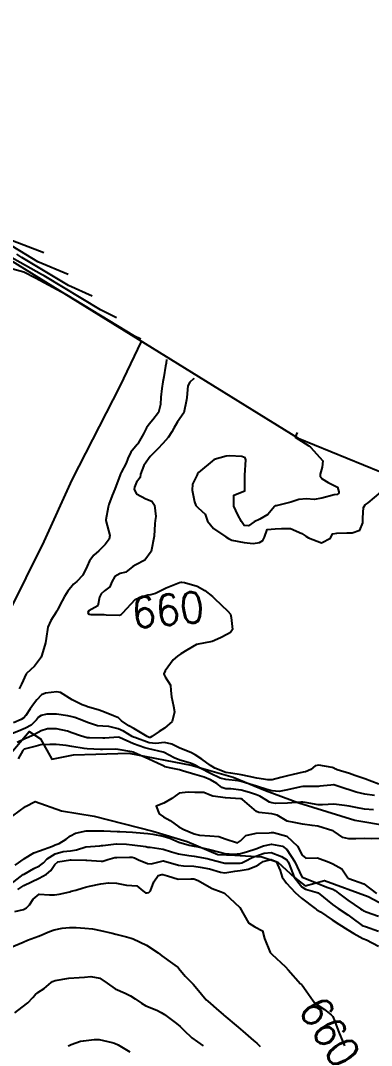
# Model space of a CAD drawing. Header units: metres. Extents: x 292545 to 299085, y 7450245 to 7463078.
# Drawn here: x 296175 to 296220.5, y 7461821.6 to 7461954.4 of the extents above; entities that cross this region are included whole.
import ezdxf
from ezdxf.enums import TextEntityAlignment as Align

# ---------------------------------------------------------------- set-up
doc = ezdxf.new("R2010")
doc.units = ezdxf.units.M
for name, color, linetype in [('Area', 45, 'Continuous'), ('Cotas', 45, 'Continuous'), ('Curvas de Nivel 1m', 11, 'Continuous'), ('Curvas de Nivel 5m', 15, 'Continuous'), ('Hidrografia', 140, 'Continuous')]:
    doc.layers.add(name, color=color, linetype=linetype)
doc.styles.add('Style-STANDARD', font='STANDARD.shx')

msp = doc.modelspace()

# ---------------------------------------------------------------- linework, layer by layer
at = {"layer": 'Area'}
msp.add_polyline3d([(296089.63, 7462029.11, 678.41), (296101.01, 7462016.33, 690.61), (296104.38, 7462012.63, 680.45), (296133.12, 7461967.7, 680.58), (296140.23, 7461959.91, 680.66), (296140.66, 7461959.29, 680.69), (296147.4, 7461951.78, 681.46), (296148.25, 7461950.55, 681.31), (296150.51, 7461947.38, 675.71), (296151.57, 7461946.25, 675.52), (296158.77, 7461938.7, 671.92), (296159.65, 7461937.46, 671.77), (296165.73, 7461930.33, 670.78), (296170.12, 7461925.63, 675.96), (296170.42, 7461925.35, 676.17), (296210.97, 7461900.25, 660.41), (296223.68, 7461895.07, 670.72)], dxfattribs=at)
at = {"layer": 'Curvas de Nivel 1m', "flags": 128}
for points, elevation in [([(296187.47, 7461915.88), (296185.4, 7461916.88), (296178.09, 7461921.28), (296177.73, 7461921.49), (296171.1, 7461925.18)], 663), ([(296178.05, 7461924.27), (296173.45, 7461926.07)], 666), ([(296184.33, 7461918.67), (296181.26, 7461920.06), (296175.21, 7461923.69), (296174.54, 7461924.11)], 664), ([(296190.61, 7461913.08), (296189.81, 7461913.49), (296181, 7461918.84), (296180.89, 7461918.9), (296176.96, 7461921.02), (296175.45, 7461921.76), (296174.06, 7461922.15)], 662), ([(296193.93, 7461910.46), (296193.87, 7461909.97), (296193.81, 7461909.58), (296193.58, 7461908.23), (296193.47, 7461907.58), (296193.33, 7461906.69), (296193.21, 7461905.58), (296193.16, 7461904.61), (296192.88, 7461903.59), (296192.16, 7461902.64), (296191.67, 7461902.1), (296191.36, 7461901.61), (296190.94, 7461900.82), (296190.27, 7461899.62), (296190.22, 7461899.53), (296190.13, 7461899.45), (296189.3, 7461898.45), (296188.93, 7461897.63), (296188.7, 7461897.03), (296188.08, 7461895.81), (296188, 7461895.64), (296187.94, 7461895.5), (296187.23, 7461893.65), (296186.88, 7461892.83), (296186.46, 7461891.67), (296186.38, 7461891.31), (296186.09, 7461889.67), (296186.1, 7461889.59), (296186.6, 7461887.66), (296186.49, 7461887.16), (296185.98, 7461886.51), (296185.58, 7461886.06), (296185.18, 7461885.68), (296184.53, 7461885.11), (296183.95, 7461884.37), (296183.67, 7461883.69), (296183.12, 7461882.51), (296182.34, 7461881.71), (296181.91, 7461881.34), (296181.18, 7461880.45), (296180.71, 7461879.73), (296180.42, 7461879.2), (296179.88, 7461878.13), (296179.75, 7461877.87), (296179.67, 7461877.74), (296178.94, 7461876.66), (296178.57, 7461875.76), (296178.36, 7461874.29), (296178.27, 7461873.76), (296177.81, 7461872.17), (296177.69, 7461871.88), (296177.63, 7461871.77), (296176.86, 7461870.71), (296175.83, 7461869.79), (296175.8, 7461869.76), (296175.77, 7461869.72), (296175.16, 7461868.39), (296174.88, 7461867.8)], 661), ([(296210.87, 7461901.01), (296210.61, 7461900.39), (296212.38, 7461899.27), (296212.59, 7461899.12), (296214.19, 7461897.34), (296214.09, 7461896.52), (296213.81, 7461895.62), (296213.82, 7461895.34), (296214.08, 7461895.01), (296214.86, 7461894.54), (296216.06, 7461893.9), (296216.26, 7461893.31), (296216.24, 7461893.12), (296216.05, 7461892.98), (296215.66, 7461892.92), (296214.04, 7461892.5), (296213.06, 7461892.33), (296212.04, 7461892.39), (296211.08, 7461892.33), (296210.04, 7461891.98), (296208.13, 7461891.51), (296208.03, 7461891.5), (296207.97, 7461891.47), (296207.92, 7461891.41), (296207.06, 7461890.38), (296206.02, 7461889.77), (296205.29, 7461889.44), (296204.53, 7461888.92), (296204.01, 7461888.95), (296203.64, 7461889.46), (296203.17, 7461890.32), (296202.64, 7461891.47), (296202.66, 7461892.87), (296204.06, 7461893.46), (296204.08, 7461895.46), (296204.22, 7461897.46), (296204.11, 7461897.71), (296203.69, 7461897.88), (296202.11, 7461897.97), (296201.65, 7461897.94), (296200.1, 7461897.5), (296198.09, 7461895.8), (296197.96, 7461895.66), (296197.89, 7461895.53), (296197.3, 7461894.31), (296197.27, 7461893.54), (296197.57, 7461892.01), (296197.72, 7461891.53), (296198.03, 7461891.25), (296198.93, 7461890.43), (296199.24, 7461889.51), (296200, 7461888.55), (296201.62, 7461887.48), (296201.98, 7461887.26), (296202.4, 7461887.06), (296203.98, 7461886.73), (296205.17, 7461886.63), (296205.98, 7461886.76), (296206.41, 7461887), (296206.61, 7461887.42), (296206.96, 7461888.45), (296208, 7461888.52), (296208.82, 7461888.58), (296210, 7461888.56), (296211.44, 7461887.92), (296211.99, 7461887.58), (296212.31, 7461887.36), (296213.98, 7461886.7), (296215.17, 7461887.32), (296215.43, 7461887.88), (296215.99, 7461887.97), (296217.27, 7461888.02), (296217.99, 7461888.02), (296218.95, 7461888.33), (296219.34, 7461889.28), (296219.36, 7461889.93), (296219.44, 7461891.28), (296219.66, 7461891.65), (296220.04, 7461891.87), (296221.7, 7461893.25)], 659), ([(296221.41, 7461855.45), (296219.62, 7461856.13), (296218.33, 7461856.57), (296217.63, 7461856.8), (296216.03, 7461857.31), (296215.75, 7461857.44), (296215.63, 7461857.5), (296215.37, 7461857.58), (296213.64, 7461857.91), (296213.16, 7461857.83), (296212.64, 7461857.35), (296211.94, 7461857.05), (296211.63, 7461856.98), (296210.32, 7461856.68), (296209.62, 7461856.51), (296208.73, 7461856.29), (296207.61, 7461856.01), (296207.04, 7461855.99), (296205.61, 7461856.22), (296204.63, 7461856.44), (296203.62, 7461856.66), (296202.25, 7461856.84), (296201.63, 7461856.96), (296200.17, 7461857.5), (296199.84, 7461857.71), (296199.64, 7461857.86), (296198.5, 7461858.67), (296197.65, 7461859.25), (296197.09, 7461859.54), (296195.66, 7461860.11), (296194.63, 7461860.61), (296193.67, 7461860.83), (296192.57, 7461860.69), (296191.67, 7461860.79), (296189.84, 7461861.46), (296189.68, 7461861.53), (296189.48, 7461861.62), (296188.35, 7461862.3), (296187.69, 7461862.6), (296186.47, 7461862.89), (296185.7, 7461862.93), (296185.01, 7461863), (296183.7, 7461863.41), (296182.97, 7461863.71), (296182.05, 7461864.06), (296181.71, 7461864.16), (296181.14, 7461864.3), (296179.71, 7461864.51), (296178.45, 7461864.49), (296177.71, 7461864.35), (296177.37, 7461864.11), (296177.1, 7461863.78), (296176.4, 7461863.08), (296175.69, 7461862.68), (296175.06, 7461862.43), (296173.68, 7461861.88)], 659), ([(296220.88, 7461853.97), (296219.59, 7461854.12), (296218.48, 7461854.39), (296217.6, 7461854.68), (296217.13, 7461854.83), (296215.73, 7461855.32), (296215.6, 7461855.36), (296215.56, 7461855.36), (296215.21, 7461855.32), (296213.77, 7461855.17), (296213.6, 7461855.15), (296211.82, 7461855.14), (296211.6, 7461855.14), (296211.34, 7461855.11), (296209.6, 7461854.68), (296208.51, 7461854.49), (296207.59, 7461854.55), (296206.93, 7461854.75), (296205.6, 7461855.16), (296204.71, 7461855.45), (296203.61, 7461855.79), (296203.22, 7461855.86), (296201.61, 7461856.02), (296200.87, 7461856.23), (296199.62, 7461856.81), (296198.28, 7461857.52), (296197.64, 7461857.89), (296197.03, 7461858.15), (296195.64, 7461858.56), (296194.91, 7461858.83), (296193.65, 7461859.54), (296193.51, 7461859.58), (296191.66, 7461860), (296191.12, 7461860.15), (296189.67, 7461860.66), (296187.87, 7461861.46), (296187.68, 7461861.51), (296185.96, 7461861.39), (296185.68, 7461861.38), (296183.95, 7461861.42), (296183.68, 7461861.45), (296182.78, 7461861.71), (296181.69, 7461862.1), (296181.12, 7461862.3), (296179.69, 7461862.62), (296178.54, 7461862.61), (296177.69, 7461862.36), (296177.31, 7461862.15), (296176.68, 7461861.78), (296176.01, 7461861.46), (296175.68, 7461861.33), (296174.62, 7461860.85)], 658), ([(296220.72, 7461852.11), (296219.57, 7461852.19), (296218.43, 7461852.43), (296217.58, 7461852.6), (296216.97, 7461852.69), (296215.58, 7461852.85), (296214.15, 7461852.77), (296213.58, 7461852.77), (296211.87, 7461853.07), (296211.58, 7461853.12), (296211.34, 7461853.12), (296209.58, 7461852.96), (296208.04, 7461852.95), (296207.58, 7461853), (296207.26, 7461853.09), (296206.78, 7461853.42), (296206.02, 7461853.87), (296205.59, 7461854.04), (296204.68, 7461854.36), (296203.59, 7461854.66), (296202.25, 7461854.82), (296201.6, 7461854.85), (296201.1, 7461854.99), (296200.44, 7461855.5), (296199.61, 7461855.99), (296198.8, 7461856.33), (296197.62, 7461856.69), (296196, 7461857.18), (296195.63, 7461857.27), (296194.34, 7461857.57), (296193.76, 7461857.7), (296193.63, 7461857.75), (296193.32, 7461857.9), (296191.64, 7461858.66), (296189.72, 7461859.55), (296189.65, 7461859.58), (296189.62, 7461859.59), (296189.46, 7461859.62), (296187.66, 7461859.93), (296187.36, 7461859.95), (296185.66, 7461859.94), (296185.39, 7461859.94), (296183.66, 7461860.03), (296183.29, 7461860.07), (296181.66, 7461860.32), (296180.95, 7461860.44), (296179.67, 7461860.58), (296178.83, 7461860.58), (296177.66, 7461860.51), (296177.07, 7461860.37), (296175.66, 7461860.02), (296175.49, 7461859.96), (296175.32, 7461859.79), (296174.72, 7461858.72)], 657), ([(296221.52, 7461848.38), (296220.41, 7461848.37), (296219.52, 7461848.39), (296218.45, 7461848.35), (296217.52, 7461848.33), (296216.75, 7461848.53), (296215.64, 7461849.32), (296215.53, 7461849.37), (296215.47, 7461849.39), (296213.54, 7461849.98), (296212.81, 7461850.08), (296211.55, 7461850.27), (296210.46, 7461850.47), (296209.55, 7461850.66), (296208.25, 7461851.4), (296207.56, 7461851.57), (296205.88, 7461851.75), (296205.57, 7461851.88), (296203.76, 7461853.46), (296203.58, 7461853.54), (296203.5, 7461853.55), (296201.58, 7461853.65), (296199.95, 7461853.87), (296199.59, 7461854.01), (296198.76, 7461854.35), (296197.59, 7461854.34), (296196.74, 7461854.39), (296195.59, 7461854.25), (296194.62, 7461853.56), (296193.58, 7461852.99), (296192.6, 7461852.57), (296192.98, 7461851.59), (296193.56, 7461851.2), (296194.41, 7461850.71), (296195.54, 7461849.91), (296196.18, 7461849.54), (296197.53, 7461849.01), (296198.22, 7461848.83), (296199.53, 7461848.74), (296200.69, 7461848.66), (296201.52, 7461848.37), (296203.13, 7461847.85), (296203.52, 7461848.09), (296204.2, 7461848.78), (296205.53, 7461849.1), (296207.24, 7461849.12), (296207.53, 7461849.16), (296207.77, 7461849.17), (296209.53, 7461848.68), (296210.89, 7461847.38), (296211.5, 7461846.23), (296211.97, 7461845.84), (296213.5, 7461845.88), (296215.01, 7461845.32), (296215.48, 7461845.12), (296216.62, 7461844.45), (296217.42, 7461843.29), (296217.44, 7461843.27), (296217.46, 7461843.26), (296217.53, 7461843.22), (296219.46, 7461842.53), (296221.12, 7461841.25)], 656), ([(296174.33, 7461844.95), (296175.49, 7461845.76), (296175.52, 7461845.76), (296175.56, 7461845.79), (296176.75, 7461846.52), (296177.5, 7461846.81), (296179.16, 7461847.39), (296179.51, 7461847.58), (296179.63, 7461847.62), (296180.03, 7461847.73), (296180.93, 7461848.32), (296181.52, 7461848.72), (296182.17, 7461849.07), (296183.53, 7461849.4), (296185.24, 7461849.39), (296185.53, 7461849.38), (296185.82, 7461849.38), (296187.53, 7461849.3), (296187.89, 7461849.28), (296189.53, 7461849.2), (296191, 7461849.09), (296191.53, 7461849.03), (296192.17, 7461848.95), (296193.52, 7461848.71), (296194.37, 7461848.42), (296195.52, 7461847.93), (296196.88, 7461847.54), (296197.51, 7461847.42), (296197.64, 7461847.4), (296199.51, 7461846.98), (296200.66, 7461846.65), (296201.5, 7461846.46), (296202.61, 7461846.36), (296203.5, 7461846.45), (296204.29, 7461846.67), (296205.51, 7461847.07), (296206.48, 7461847.43), (296207.52, 7461847.66), (296208.96, 7461847.4), (296209.51, 7461846.97), (296210.53, 7461845.38), (296211.46, 7461843.42), (296211.51, 7461843.37), (296212.93, 7461842.82), (296213.46, 7461842.61), (296214.7, 7461842.07), (296215.45, 7461841.83), (296215.78, 7461841.65), (296216.19, 7461841.31), (296217.43, 7461840.4), (296219.07, 7461839.28), (296219.27, 7461839.13), (296219.41, 7461839.05), (296219.79, 7461838.89), (296221.4, 7461838.34)], 657), ([(296173.45, 7461842.23), (296175.39, 7461843.72), (296175.46, 7461843.77), (296175.49, 7461843.79), (296176.74, 7461844.51), (296177.48, 7461844.87), (296178, 7461845.25), (296178.47, 7461845.76), (296179.5, 7461846.42), (296180.54, 7461846.69), (296181.5, 7461846.79), (296182.28, 7461846.94), (296183.51, 7461847.32), (296185.3, 7461847.46), (296185.51, 7461847.47), (296185.69, 7461847.49), (296187.07, 7461847.65), (296187.47, 7461847.7), (296187.51, 7461847.7), (296188.74, 7461847.64), (296189.51, 7461847.58), (296191.24, 7461847.34), (296191.51, 7461847.29), (296191.84, 7461847.27), (296193.51, 7461847.02), (296194.6, 7461846.66), (296195.5, 7461846.4), (296196.83, 7461846.2), (296197.5, 7461846.1), (296199.21, 7461845.79), (296199.5, 7461845.73), (296199.67, 7461845.68), (296200.3, 7461845.5), (296201.49, 7461845.21), (296201.78, 7461845.19), (296203.49, 7461845.2), (296203.7, 7461845.24), (296204.1, 7461845.45), (296205.02, 7461845.92), (296205.5, 7461846.11), (296206.57, 7461846.49), (296207.5, 7461846.56), (296208.83, 7461846.06), (296209.5, 7461845.64), (296209.69, 7461845.39), (296209.83, 7461845.05), (296210.46, 7461843.38), (296211.45, 7461842.14), (296211.94, 7461841.85), (296213.44, 7461841.4), (296213.56, 7461841.34), (296215.42, 7461839.83), (296216.14, 7461839.31), (296217.4, 7461838.5), (296218.11, 7461838), (296219.08, 7461837.27), (296219.26, 7461837.14), (296219.39, 7461837.08), (296219.68, 7461836.98), (296221.38, 7461836.38)], 658), ([(296174.68, 7461841.8), (296175.45, 7461842.32), (296176.44, 7461842.79), (296177.46, 7461843.26), (296178.41, 7461843.76), (296178.97, 7461844.25), (296179.48, 7461845.01), (296179.87, 7461845.35), (296181.49, 7461845.62), (296181.59, 7461845.62), (296183.49, 7461845.57), (296183.62, 7461845.57), (296185.49, 7461845.44), (296185.7, 7461845.46), (296186.33, 7461845.66), (296187.23, 7461845.92), (296187.5, 7461845.95), (296189.15, 7461845.98), (296189.5, 7461845.96), (296189.77, 7461845.9), (296190.32, 7461845.62), (296191.49, 7461845.14), (296191.95, 7461845.13), (296193.49, 7461845.51), (296193.56, 7461845.51), (296195.48, 7461844.96), (296196.15, 7461844.87), (296197.48, 7461844.79), (296198.31, 7461844.7), (296199.48, 7461844.46), (296200.94, 7461844.02), (296201.47, 7461843.96), (296202.78, 7461844.16), (296203.47, 7461844.23), (296204.51, 7461844.42), (296205.48, 7461844.81), (296205.89, 7461845.03), (296206.43, 7461845.43), (296207.5, 7461845.69), (296208.14, 7461845.4), (296208.65, 7461844.23), (296208.93, 7461843.4), (296209.46, 7461842.6), (296210.61, 7461841.38), (296211.43, 7461840.68), (296213.16, 7461839.34), (296213.29, 7461839.22), (296213.41, 7461839.13), (296213.85, 7461838.9), (296215.4, 7461837.86), (296216.24, 7461837.31), (296217.39, 7461836.57), (296218.17, 7461836.08), (296219.37, 7461835.45), (296219.83, 7461835.27), (296221.36, 7461834.43)], 659), ([(296173.84, 7461834.3), (296175.36, 7461834.97), (296175.94, 7461835.21), (296177.37, 7461835.72), (296177.41, 7461835.73), (296177.49, 7461835.77), (296178.78, 7461836.35), (296179.38, 7461836.55), (296180.41, 7461836.76), (296181.38, 7461836.86), (296182.25, 7461836.85), (296183.38, 7461836.78), (296184.37, 7461836.67), (296185.38, 7461836.48), (296186.9, 7461836.13), (296187.38, 7461836.01), (296188.77, 7461835.64), (296189.37, 7461835.47), (296189.6, 7461835.4), (296191.36, 7461834.59), (296192.85, 7461833.58), (296193.34, 7461833.2), (296194.69, 7461832.21), (296195.33, 7461831.77), (296195.44, 7461831.67), (296195.53, 7461831.56), (296196.33, 7461830.56), (296197.3, 7461829.62), (296197.39, 7461829.53), (296197.87, 7461828.95), (296199.06, 7461827.51), (296199.27, 7461827.3), (296200.69, 7461826.07), (296201.25, 7461825.59), (296201.31, 7461825.54), (296201.36, 7461825.49), (296203.23, 7461823.94), (296203.8, 7461823.45), (296205.21, 7461822.21), (296205.64, 7461821.86), (296206.05, 7461821.43)], 661), ([(296174.31, 7461825.8), (296175.26, 7461826.52), (296175.97, 7461827.08), (296176.62, 7461827.78), (296176.91, 7461828.14), (296177.28, 7461828.46), (296178.11, 7461828.94), (296179.01, 7461829.75), (296179.18, 7461829.87), (296179.3, 7461829.92), (296179.54, 7461829.98), (296181.31, 7461830.29), (296182.63, 7461830.38), (296183.31, 7461830.43), (296184.13, 7461830.5), (296185.31, 7461830.29), (296186.25, 7461829.66), (296187.29, 7461828.92), (296188.58, 7461828.34), (296189.28, 7461828), (296189.86, 7461827.62), (296190.69, 7461827.04), (296191.26, 7461826.73), (296192.69, 7461826.15), (296193.26, 7461825.86), (296193.67, 7461825.58), (296195.24, 7461824.41), (296195.71, 7461824.02), (296196.19, 7461823.55), (296197.22, 7461822.56), (296198.67, 7461821.52)], 662), ([(296181.2, 7461821.52), (296181.33, 7461821.59), (296181.59, 7461821.72), (296182.8, 7461822.12), (296183.21, 7461822.18), (296184.56, 7461822.34), (296185.21, 7461822.34), (296186.89, 7461821.97), (296187.21, 7461821.86), (296187.68, 7461821.65), (296189.19, 7461820.75)], 663)]:
    msp.add_lwpolyline(points, dxfattribs=dict(at, elevation=elevation))
at = {"layer": 'Curvas de Nivel 5m', "flags": 128}
for points, elevation in [([(296181.19, 7461921.47), (296177.28, 7461923.12), (296172.34, 7461926.09)], 665), ([(296197.48, 7461908.04), (296197.43, 7461907.94), (296196.97, 7461907.54), (296196.7, 7461907.06), (296196.57, 7461905.55), (296196.52, 7461905.22), (296196.17, 7461903.55), (296195.34, 7461902.37), (296194.9, 7461901.56), (296194.64, 7461901.07), (296194.14, 7461900.37), (296193.46, 7461899.58), (296192.81, 7461898.9), (296192.11, 7461898.2), (296191.82, 7461897.89), (296191.59, 7461897.61), (296190.98, 7461896.72), (296190.58, 7461895.62), (296190.51, 7461895.18), (296190.07, 7461894.58), (296189.77, 7461893.92), (296189.76, 7461893.62), (296190.05, 7461893.05), (296191.24, 7461892.41), (296192.04, 7461892.1), (296192.4, 7461891.59), (296192.54, 7461890.11), (296192.47, 7461889.59), (296192.43, 7461889.17), (296192.32, 7461887.59), (296191.96, 7461885.6), (296191.11, 7461884.45), (296189.95, 7461883.84), (296189.57, 7461883.63), (296188.68, 7461882.9), (296187.93, 7461882.73), (296187.24, 7461882.34), (296186.84, 7461881.66), (296186.58, 7461880.99), (296185.9, 7461880.47), (296185.47, 7461880.1), (296185.27, 7461879.68), (296185.04, 7461878.52), (296183.88, 7461877.91), (296183.73, 7461877.69), (296183.87, 7461877.46), (296184.15, 7461877.41), (296185.87, 7461877.41), (296186.14, 7461877.39), (296187.87, 7461877.35), (296188.07, 7461877.44), (296188.3, 7461877.64), (296189.89, 7461879.35), (296190.06, 7461879.45), (296190.49, 7461879.61), (296191.53, 7461879.97), (296191.9, 7461880.01), (296192.51, 7461880.2), (296193.91, 7461880.89), (296195.62, 7461881.55), (296195.85, 7461881.62), (296195.91, 7461881.62), (296196.28, 7461881.55), (296197.91, 7461881.07), (296198.9, 7461880.52), (296199.9, 7461879.73), (296200.16, 7461879.5), (296201.88, 7461877.87), (296202.22, 7461877.48), (296202.32, 7461877.02), (296202.47, 7461875.47), (296202.22, 7461875.1), (296201.84, 7461874.86), (296200.94, 7461874.38), (296199.83, 7461873.94), (296197.82, 7461873.53), (296196.57, 7461872.78), (296195.8, 7461872.31), (296195.34, 7461872.02), (296194.81, 7461871.56), (296193.78, 7461870.12), (296193.61, 7461869.74), (296193.62, 7461869.58), (296193.77, 7461869.34), (296194.46, 7461868.27), (296194.51, 7461867.57), (296194.57, 7461866.74), (296194.85, 7461865.56), (296194.97, 7461864.82), (296194.65, 7461863.57), (296193.69, 7461862.69), (296193, 7461862.27), (296192.03, 7461861.6), (296191.8, 7461861.48), (296191.68, 7461861.49), (296191.42, 7461861.6), (296189.69, 7461862.63), (296189.07, 7461863), (296188.12, 7461863.64), (296187.91, 7461863.85), (296187.71, 7461864.03), (296187.09, 7461864.27), (296185.71, 7461864.84), (296185.1, 7461865.06), (296183.72, 7461865.47), (296183.55, 7461865.52), (296183.03, 7461865.7), (296181.73, 7461866.38), (296180.19, 7461867.3), (296179.75, 7461867.41), (296178.29, 7461867.22), (296177.74, 7461866.99), (296177.14, 7461866.37), (296176.73, 7461865.78), (296176.3, 7461865.2), (296175.71, 7461864.31), (296175.48, 7461864.02), (296175.12, 7461863.8), (296174.12, 7461863.38)], 660), ([(296174.29, 7461838.93), (296175.41, 7461839.2), (296175.82, 7461839.39), (296176.18, 7461839.78), (296176.69, 7461840.52), (296177.44, 7461841.16), (296178.8, 7461841.11), (296179.44, 7461841.08), (296180.02, 7461841.16), (296181.44, 7461841.5), (296181.61, 7461841.55), (296182.18, 7461841.71), (296183.15, 7461842), (296183.45, 7461842.08), (296183.98, 7461842.23), (296185.45, 7461842.54), (296186.44, 7461842.67), (296187.45, 7461842.62), (296188.74, 7461842.35), (296189.45, 7461842.31), (296190.1, 7461842.28), (296190.86, 7461841.61), (296191.21, 7461841.37), (296191.44, 7461841.34), (296191.65, 7461841.39), (296191.87, 7461841.6), (296192.29, 7461842.76), (296192.84, 7461843.59), (296193.32, 7461843.73), (296193.47, 7461843.73), (296194.07, 7461843.57), (296195.46, 7461843.13), (296197.1, 7461843.17), (296197.46, 7461843.17), (296198.03, 7461842.95), (296199.45, 7461842.13), (296199.86, 7461841.91), (296201.01, 7461841.49), (296201.44, 7461841.31), (296203.41, 7461839.46), (296204.54, 7461837.45), (296205.39, 7461836.93), (296206.38, 7461836.42), (296206.6, 7461835.42), (296207.35, 7461833.64), (296207.55, 7461833.41), (296209.33, 7461831.76), (296209.7, 7461831.39), (296211.3, 7461829.56), (296211.4, 7461829.46), (296211.48, 7461829.37), (296212, 7461828.65), (296212.94, 7461827.35), (296213.08, 7461827.15), (296213.27, 7461826.98), (296214.37, 7461826.23), (296215.26, 7461825.56), (296215.46, 7461825.32), (296215.66, 7461824.91), (296216.26, 7461823.31), (296216.97, 7461821.54)], 660)]:
    msp.add_lwpolyline(points, dxfattribs=dict(at, elevation=elevation))
at = {"layer": 'Hidrografia', "elevation": 675.41}
msp.add_lwpolyline([(296171.07, 7461872.77), (296178.09, 7461886.87), (296181.71, 7461894.85), (296187.92, 7461907), (296190.7, 7461912.8)], dxfattribs=at)
at = {"layer": 'Hidrografia'}
for points in [[(296172.89, 7461858.39), (296176.17, 7461862.26), (296177.61, 7461861.31), (296179.1, 7461858.69), (296181.91, 7461859.22), (296184.77, 7461859.34), (296189.07, 7461859.46), (296197.14, 7461857.9), (296202.58, 7461856.35), (296206.76, 7461854.62), (296211.06, 7461853.01), (296218.3, 7461850.79), (296226.78, 7461849.36)], [(296172.34, 7461850.13), (296175.67, 7461852.54), (296176.91, 7461853.18), (296180.32, 7461851.98), (296184.57, 7461851.27), (296192.16, 7461849.36), (296196.63, 7461848.01), (296200.6, 7461846.31), (296202.79, 7461846.24), (296206.27, 7461846.03), (296208.33, 7461845.32), (296210.52, 7461843.34), (296211.87, 7461842.27), (296214.38, 7461842.96), (296220.05, 7461840.9), (296223.45, 7461839.06)]]:
    msp.add_lwpolyline(points, dxfattribs=at)

# ---------------------------------------------------------------- texts
at = {"layer": 'Cotas', "style": 'Style-STANDARD'}
for rotation, p in [(5.4477, (296194.11, 7461878.03, 660)), (301.9193, (296215.07, 7461823.34, 660))]:
    msp.add_text('660', height=4, rotation=rotation, dxfattribs=at).set_placement(p, align=Align.MIDDLE_CENTER)

doc.saveas('drawing.dxf')
